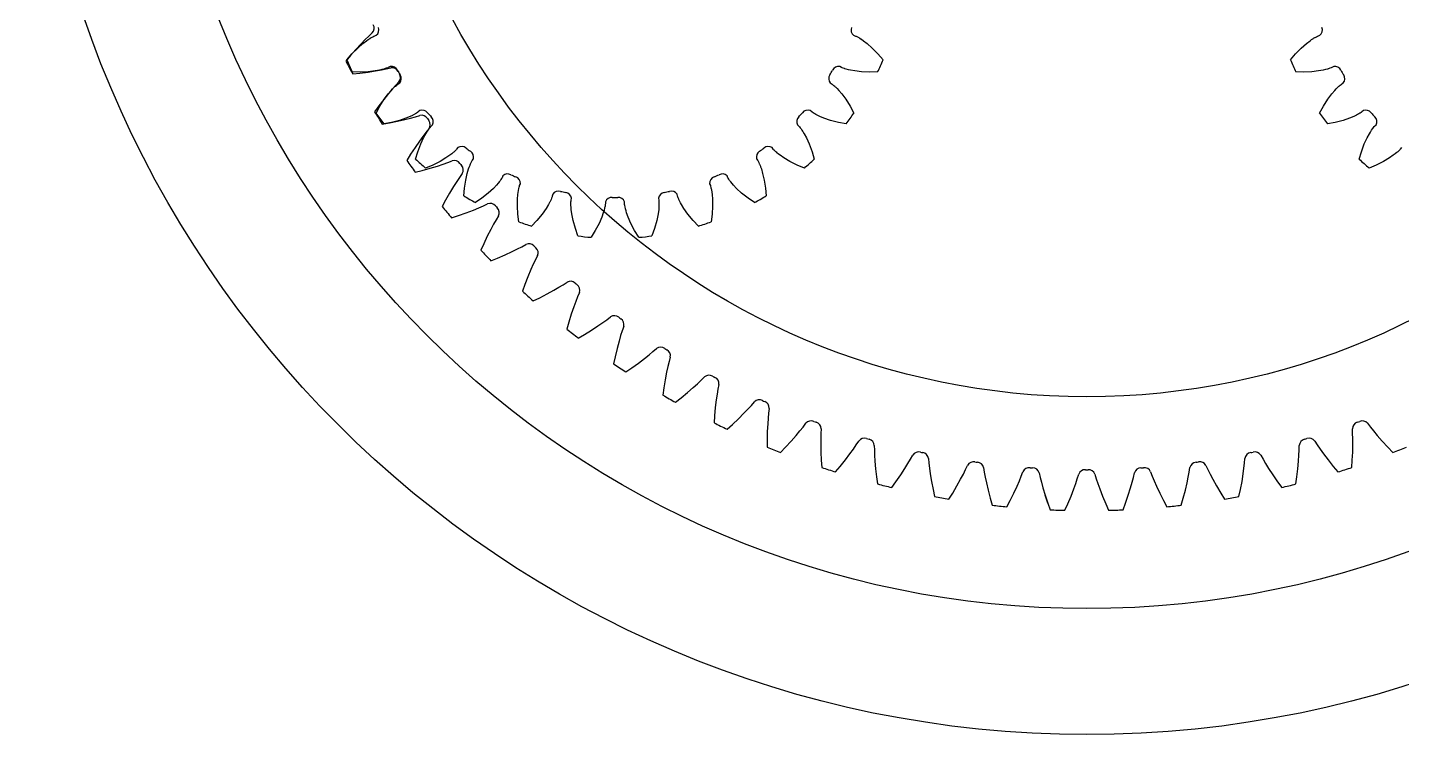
# Model space of a CAD drawing. Extents: x -49 to 4846, y -968 to 1090.
# Drawn here: x 2398.2 to 2625.2, y 314.2 to 431 of the extents above; entities that cross this region are included whole.
import ezdxf

# ---------------------------------------------------------------- set-up
doc = ezdxf.new("R2010")
doc.units = 0
doc.layers.get('0').update_dxf_attribs({"linetype": 'CONTINUOUS'})
doc.layers.add('OUTLINE', color=7, linetype='CONTINUOUS')

msp = doc.modelspace()

# ---------------------------------------------------------------- linework, layer by layer
at = {"color": 1}
for p, q in [((2454.609102, 429.597305), (2454.01981, 429.020531)), ((2454.491989, 429.008305), (2454.810559, 429.214846)), ((2455.171481, 430.12569), (2454.609102, 429.597305)), ((2454.810559, 429.214846), (2454.818466, 429.219741)), ((2454.818466, 429.219741), (2455.012976, 429.336319)), ((2455.012976, 429.336319), (2455.077178, 429.373098)), ((2455.077178, 429.373098), (2455.289633, 429.488031)), ((2455.289633, 429.488031), (2455.445641, 429.564576)), ((2455.445641, 429.564576), (2455.522381, 429.598964)), ((2455.522375, 429.598961), (2455.848885, 429.721185)), ((2534.709579, 429.721185), (2535.03609, 429.598961)), ((2535.03609, 429.598961), (2535.139407, 429.552098)), ((2535.139407, 429.552098), (2535.347222, 429.446911)), ((2535.347222, 429.446911), (2535.356306, 429.442044)), ((2535.356306, 429.442044), (2535.545493, 429.336316)), ((2535.545493, 429.336316), (2535.634986, 429.283611)), ((2535.634986, 429.283611), (2535.739997, 429.219742)), ((2535.739997, 429.219742), (2535.936416, 429.094774)), ((2535.936416, 429.094774), (2535.998706, 429.053719)), ((2535.998706, 429.053719), (2536.329368, 428.825029)), ((2610.376562, 429.008305), (2610.695131, 429.214846)), ((2610.695131, 429.214846), (2610.703038, 429.219741)), ((2610.703038, 429.219741), (2610.897548, 429.336319)), ((2610.897548, 429.336319), (2610.961751, 429.373098)), ((2610.961751, 429.373098), (2611.174206, 429.488031)), ((2611.174206, 429.488031), (2611.330214, 429.564576)), ((2611.330214, 429.564576), (2611.406954, 429.598964)), ((2611.406947, 429.598961), (2611.733458, 429.721185)), ((2452.478451, 427.400448), (2451.576336, 426.376576)), ((2451.826549, 426.648162), (2452.777238, 427.614991)), ((2453.343129, 428.32918), (2452.478451, 427.400448)), ((2452.777238, 427.614991), (2453.626051, 428.361523)), ((2454.019812, 429.020533), (2453.343129, 428.32918)), ((2453.626051, 428.361523), (2454.229097, 428.82503)), ((2454.229098, 428.82503), (2454.491989, 429.008305)), ((2536.329365, 428.825032), (2536.932414, 428.361523)), ((2536.932414, 428.361523), (2537.781226, 427.614991)), ((2537.781226, 427.614991), (2538.731915, 426.648162)), ((2607.711122, 426.648162), (2608.661811, 427.614991)), ((2608.661811, 427.614991), (2609.510623, 428.361523)), ((2609.510623, 428.361523), (2610.11367, 428.82503)), ((2610.11367, 428.82503), (2610.376562, 429.008305)), ((2451.576336, 426.376576), (2450.813451, 425.465984)), ((2450.988476, 425.676586), (2451.826549, 426.648162)), ((2458.145295, 424.563364), (2457.835986, 424.402504)), ((2532.722478, 424.402504), (2532.41317, 424.563364)), ((2538.731915, 426.648162), (2539.56999, 425.676585)), ((2606.873048, 425.676586), (2607.711122, 426.648162)), ((2614.029868, 424.563364), (2613.720559, 424.402504)), ((2453.170125, 423.630441), (2451.887322, 423.657742)), ((2451.945025, 423.337802), (2453.126541, 423.461066)), ((2453.126541, 423.461066), (2454.479794, 423.636407)), ((2454.524755, 423.690005), (2453.170125, 423.630441)), ((2454.479794, 423.636407), (2455.733304, 423.833921)), ((2455.647503, 423.821268), (2454.524755, 423.690005)), ((2456.395475, 423.959273), (2455.647503, 423.821268)), ((2455.733304, 423.833921), (2456.684854, 424.008317)), ((2456.786677, 424.051978), (2456.395471, 423.959272)), ((2456.684852, 424.008317), (2457.492546, 424.174334)), ((2456.858867, 424.070798), (2456.786677, 424.051978)), ((2457.083166, 424.133146), (2456.858867, 424.070798)), ((2457.200896, 424.168447), (2457.083166, 424.133146)), ((2457.299946, 424.199687), (2457.200896, 424.168447)), ((2457.505108, 424.269534), (2457.299946, 424.199687)), ((2457.492546, 424.174334), (2458.245071, 424.345097)), ((2457.514804, 424.273029), (2457.505108, 424.269534)), ((2457.732027, 424.357081), (2457.514804, 424.273029)), ((2457.835986, 424.402504), (2457.732027, 424.357081)), ((2532.799376, 424.368488), (2532.722471, 424.402507)), ((2532.960649, 424.30377), (2532.799376, 424.368488)), ((2533.188222, 424.222791), (2532.960649, 424.30377)), ((2533.258514, 424.199689), (2533.188222, 424.222791)), ((2533.4753, 424.133145), (2533.258514, 424.199689)), ((2533.484229, 424.130544), (2533.4753, 424.133145)), ((2533.850883, 424.032004), (2533.484229, 424.130544)), ((2534.162992, 423.959272), (2533.850883, 424.032004)), ((2534.910962, 423.821268), (2534.162992, 423.959272)), ((2536.03371, 423.690005), (2534.910962, 423.821268)), ((2537.388339, 423.630441), (2536.03371, 423.690005)), ((2538.671141, 423.657742), (2537.388339, 423.630441)), ((2609.054698, 423.630441), (2607.771895, 423.657742)), ((2610.409327, 423.690005), (2609.054698, 423.630441)), ((2611.532075, 423.821268), (2610.409327, 423.690005)), ((2612.280048, 423.959273), (2611.532075, 423.821268)), ((2612.671249, 424.051978), (2612.280044, 423.959272)), ((2612.74344, 424.070798), (2612.671249, 424.051978)), ((2612.967739, 424.133146), (2612.74344, 424.070798)), ((2613.085469, 424.168447), (2612.967739, 424.133146)), ((2613.184519, 424.199687), (2613.085469, 424.168447)), ((2613.389681, 424.269534), (2613.184519, 424.199687)), ((2613.399376, 424.273029), (2613.389681, 424.269534)), ((2613.6166, 424.357081), (2613.399376, 424.273029)), ((2613.720559, 424.402504), (2613.6166, 424.357081)), ((2457.880344, 420.115132), (2457.082558, 419.128345)), ((2457.151437, 419.140459), (2457.826487, 420.047155)), ((2457.826487, 420.047155), (2458.319988, 420.625914)), ((2458.507152, 420.852004), (2457.880344, 420.115132)), ((2458.319988, 420.625914), (2458.53903, 420.859842)), ((2459.054773, 421.468477), (2458.507151, 420.852002)), ((2458.53903, 420.859842), (2458.807695, 421.128104)), ((2458.807695, 421.128104), (2458.814412, 421.134536)), ((2458.814412, 421.134536), (2458.980433, 421.289007)), ((2458.980433, 421.289007), (2459.035586, 421.338331)), ((2459.035586, 421.338331), (2459.219503, 421.494925)), ((2459.578925, 422.034805), (2459.054773, 421.468477)), ((2459.219503, 421.494925), (2459.356187, 421.602233)), ((2459.356187, 421.602233), (2459.424101, 421.651824)), ((2459.424095, 421.65182), (2459.718058, 421.839259)), ((2530.840407, 421.839259), (2531.13437, 421.65182)), ((2531.13437, 421.65182), (2531.225686, 421.5845)), ((2531.225686, 421.5845), (2531.40709, 421.438405)), ((2531.40709, 421.438405), (2531.414964, 421.431756)), ((2531.414964, 421.431756), (2531.578034, 421.289004)), ((2531.578034, 421.289004), (2531.654614, 421.218844)), ((2531.654614, 421.218844), (2531.744051, 421.134537)), ((2531.744051, 421.134537), (2531.910195, 420.971463)), ((2531.910195, 420.971463), (2531.962589, 420.918354)), ((2531.962589, 420.918354), (2532.238478, 420.625913)), ((2532.238475, 420.625916), (2532.731977, 420.047155)), ((2532.731977, 420.047155), (2533.407028, 419.140459)), ((2613.036009, 419.140459), (2613.71106, 420.047155)), ((2613.71106, 420.047155), (2614.20456, 420.625914)), ((2614.204561, 420.625914), (2614.423602, 420.859842)), ((2614.423602, 420.859842), (2614.692268, 421.128104)), ((2614.692268, 421.128104), (2614.698985, 421.134536)), ((2614.698985, 421.134536), (2614.865006, 421.289007)), ((2614.865006, 421.289007), (2614.920159, 421.338331)), ((2614.920159, 421.338331), (2615.104075, 421.494925)), ((2615.104075, 421.494925), (2615.24076, 421.602233)), ((2615.24076, 421.602233), (2615.308673, 421.651824)), ((2615.308667, 421.65182), (2615.602631, 421.839259)), ((2456.254062, 418.044039), (2455.556555, 417.082449)), ((2455.80478, 416.872508), (2456.422538, 417.997097)), ((2457.082558, 419.128345), (2456.254062, 418.044039)), ((2456.422538, 417.997097), (2457.151437, 419.140459)), ((2533.407028, 419.140459), (2534.135927, 417.997097)), ((2534.135927, 417.997097), (2534.753685, 416.872507)), ((2611.689352, 416.872508), (2612.30711, 417.997097)), ((2612.30711, 417.997097), (2613.036009, 419.140459)), ((2458.003866, 415.243768), (2459.341592, 415.51308)), ((2459.676816, 415.664572), (2458.364173, 415.324666)), ((2459.341592, 415.51308), (2460.57827, 415.797554)), ((2460.747738, 416.026399), (2459.676816, 415.664572)), ((2460.57827, 415.797554), (2461.515338, 416.037901)), ((2461.450673, 416.3169), (2460.747738, 416.026399)), ((2461.814051, 416.488915), (2461.450669, 416.316899)), ((2461.515335, 416.037901), (2462.309481, 416.259855)), ((2461.880751, 416.522333), (2461.814051, 416.488915)), ((2462.087186, 416.629953), (2461.880751, 416.522333)), ((2462.195004, 416.68896), (2462.087186, 416.629953)), ((2462.285394, 416.740111), (2462.195004, 416.68896)), ((2462.47155, 416.851087), (2462.285394, 416.740111)), ((2462.309481, 416.259855), (2463.048261, 416.482697)), ((2462.480308, 416.856521), (2462.47155, 416.851087)), ((2462.675309, 416.983901), (2462.480308, 416.856521)), ((2462.767552, 417.049945), (2462.675309, 416.983901)), ((2463.036657, 417.271599), (2462.767552, 417.049945)), ((2527.790912, 417.049945), (2527.521807, 417.271599)), ((2527.859057, 417.000684), (2527.790906, 417.049949)), ((2528.003351, 416.90385), (2527.859057, 417.000684)), ((2528.209114, 416.777325), (2528.003351, 416.90385)), ((2528.273067, 416.740114), (2528.209114, 416.777325)), ((2528.471281, 416.629952), (2528.273067, 416.740114)), ((2528.479473, 416.625551), (2528.471281, 416.629952)), ((2528.817628, 416.452933), (2528.479473, 416.625551)), ((2529.107794, 416.316899), (2528.817628, 416.452933)), ((2529.810726, 416.026399), (2529.107794, 416.316899)), ((2530.881649, 415.664572), (2529.810726, 416.026399)), ((2532.194292, 415.324666), (2530.881649, 415.664572)), ((2615.561389, 415.664572), (2614.248745, 415.324666)), ((2616.632311, 416.026399), (2615.561389, 415.664572)), ((2617.335245, 416.3169), (2616.632311, 416.026399)), ((2617.698624, 416.488915), (2617.335241, 416.316899)), ((2617.765324, 416.522333), (2617.698624, 416.488915)), ((2617.971758, 416.629953), (2617.765324, 416.522333)), ((2618.079576, 416.68896), (2617.971758, 416.629953)), ((2618.169967, 416.740111), (2618.079576, 416.68896)), ((2618.356123, 416.851087), (2618.169967, 416.740111)), ((2618.36488, 416.856521), (2618.356123, 416.851087)), ((2618.559882, 416.983901), (2618.36488, 416.856521)), ((2618.652125, 417.049945), (2618.559882, 416.983901)), ((2618.92123, 417.271599), (2618.652125, 417.049945)), ((2456.833827, 415.038386), (2458.003866, 415.243768)), ((2458.364173, 415.324666), (2457.103725, 415.084661)), ((2464.056654, 413.669566), (2463.553369, 413.016392)), ((2463.663789, 412.787796), (2464.026174, 413.456512)), ((2464.026174, 413.456513), (2464.191793, 413.73087)), ((2464.540024, 414.271077), (2464.056654, 413.669566)), ((2464.191793, 413.73087), (2464.398813, 414.049129)), ((2464.398813, 414.049129), (2464.404046, 414.056816)), ((2464.404046, 414.056816), (2464.534323, 414.242429)), ((2464.534323, 414.242429), (2464.578016, 414.302142)), ((2464.578016, 414.302142), (2464.725355, 414.493553)), ((2464.725355, 414.493553), (2464.836742, 414.626934)), ((2464.836742, 414.626934), (2464.892861, 414.689562)), ((2464.892856, 414.689556), (2465.141425, 414.934018)), ((2525.41704, 414.934018), (2525.665609, 414.689556)), ((2525.665609, 414.689556), (2525.740933, 414.604722)), ((2525.740933, 414.604722), (2525.887998, 414.424103)), ((2525.887998, 414.424103), (2525.894317, 414.415962)), ((2525.894317, 414.415962), (2526.024144, 414.242426)), ((2526.024144, 414.242426), (2526.084463, 414.157877)), ((2526.084463, 414.157877), (2526.154418, 414.056818)), ((2526.154418, 414.056818), (2526.283026, 413.862763)), ((2526.283026, 413.862763), (2526.323233, 413.799922)), ((2526.323233, 413.799922), (2526.532291, 413.456511)), ((2526.532289, 413.456515), (2526.894676, 412.787796)), ((2533.454738, 415.084661), (2532.194292, 415.324666)), ((2614.248745, 415.324666), (2612.988298, 415.084661)), ((2619.548362, 412.787796), (2619.910747, 413.456512)), ((2619.910747, 413.456513), (2620.076366, 413.73087)), ((2620.076366, 413.73087), (2620.283386, 414.049129)), ((2620.283386, 414.049129), (2620.288618, 414.056816)), ((2620.288618, 414.056816), (2620.418896, 414.242429)), ((2620.418896, 414.242429), (2620.462588, 414.302142)), ((2620.462588, 414.302142), (2620.609928, 414.493553)), ((2620.609928, 414.493553), (2620.721315, 414.626934)), ((2620.721315, 414.626934), (2620.777434, 414.689562)), ((2620.777429, 414.689556), (2621.025997, 414.934018)), ((2462.252482, 411.197559), (2461.501642, 410.058102)), ((2462.97949, 412.237593), (2462.252482, 411.197559)), ((2462.71675, 410.490639), (2463.192002, 411.760562)), ((2463.55337, 413.016394), (2462.97949, 412.237593)), ((2463.192002, 411.760562), (2463.663789, 412.787796)), ((2469.120035, 410.883387), (2469.043539, 410.799608)), ((2469.337175, 411.156148), (2469.120035, 410.883387)), ((2521.43843, 410.883387), (2521.22129, 411.156148)), ((2521.494843, 410.821035), (2521.438425, 410.883393)), ((2526.894676, 412.787796), (2527.366462, 411.760562)), ((2527.366462, 411.760562), (2527.841715, 410.490639)), ((2618.601322, 410.490639), (2619.076575, 411.760562)), ((2619.076575, 411.760562), (2619.548362, 412.787796)), ((2625.004608, 410.883387), (2624.928111, 410.799608)), ((2625.221747, 411.156148), (2625.004608, 410.883387)), ((2461.501642, 410.058102), (2460.872911, 409.050198)), ((2462.346307, 409.262186), (2462.71675, 410.490639)), ((2466.384874, 408.885688), (2465.171585, 408.280296)), ((2467.357165, 409.462265), (2466.384874, 408.885688)), ((2466.89004, 408.423858), (2467.666768, 408.700668)), ((2467.984341, 409.892567), (2467.357165, 409.462265)), ((2467.666768, 408.700668), (2468.388205, 408.974502)), ((2468.304014, 410.136373), (2467.984337, 409.892564)), ((2468.362309, 410.182929), (2468.304014, 410.136373)), ((2468.541857, 410.331117), (2468.362309, 410.182929)), ((2468.63505, 410.411251), (2468.541857, 410.331117)), ((2468.712831, 410.480078), (2468.63505, 410.411251)), ((2468.871846, 410.627333), (2468.712831, 410.480078)), ((2468.879282, 410.634469), (2468.871846, 410.627333)), ((2469.043539, 410.799608), (2468.879282, 410.634469)), ((2471.462235, 408.572047), (2471.566559, 408.789908)), ((2471.566559, 408.789908), (2471.64778, 408.943534)), ((2471.64778, 408.943534), (2471.689652, 409.016461)), ((2471.689648, 409.016454), (2471.881958, 409.307254)), ((2518.676506, 409.307254), (2518.868817, 409.016454)), ((2518.868817, 409.016454), (2518.924857, 408.917813)), ((2518.924857, 408.917813), (2519.031155, 408.710565)), ((2519.031155, 408.710565), (2519.035644, 408.701287)), ((2519.035644, 408.701287), (2519.126554, 408.504551)), ((2521.615851, 410.696316), (2521.494843, 410.821035)), ((2521.790812, 410.529776), (2521.615851, 410.696316)), ((2521.84563, 410.480081), (2521.790812, 410.529776)), ((2522.016609, 410.331116), (2521.84563, 410.480081)), ((2522.023708, 410.325108), (2522.016609, 410.331116)), ((2522.318583, 410.085955), (2522.023708, 410.325108)), ((2522.574126, 409.892565), (2522.318583, 410.085955)), ((2523.201299, 409.462265), (2522.574126, 409.892565)), ((2524.173591, 408.885688), (2523.201299, 409.462265)), ((2525.386879, 408.280296), (2524.173591, 408.885688)), ((2527.841715, 410.490639), (2528.212158, 409.262184)), ((2618.230879, 409.262186), (2618.601322, 410.490639)), ((2622.269446, 408.885688), (2621.056158, 408.280296)), ((2623.241738, 409.462265), (2622.269446, 408.885688)), ((2623.868913, 409.892567), (2623.241738, 409.462265)), ((2624.188587, 410.136373), (2623.86891, 409.892564)), ((2624.246881, 410.182929), (2624.188587, 410.136373)), ((2624.42643, 410.331117), (2624.246881, 410.182929)), ((2624.519623, 410.411251), (2624.42643, 410.331117)), ((2624.597403, 410.480078), (2624.519623, 410.411251)), ((2624.756419, 410.627333), (2624.597403, 410.480078)), ((2624.763855, 410.634469), (2624.756419, 410.627333)), ((2624.928111, 410.799608), (2624.763855, 410.634469)), ((2462.289659, 407.100212), (2463.442521, 407.386711)), ((2463.442521, 407.386711), (2464.758202, 407.748683)), ((2465.171585, 408.280296), (2463.988582, 407.783473)), ((2464.758202, 407.748683), (2465.972023, 408.11873)), ((2465.972023, 408.11873), (2466.890042, 408.423858)), ((2470.030608, 406.87233), (2469.590375, 406.238565)), ((2470.634934, 405.797838), (2470.882837, 406.900715)), ((2470.882837, 406.900715), (2471.09827, 407.630162)), ((2471.09827, 407.630162), (2471.203227, 407.932958)), ((2471.203227, 407.932958), (2471.339553, 408.287304)), ((2471.339553, 408.287304), (2471.343073, 408.295912)), ((2471.343073, 408.295912), (2471.431913, 408.504555)), ((2471.431913, 408.504555), (2471.462235, 408.572047)), ((2476.771484, 406.484285), (2476.6158, 406.172339)), ((2513.942665, 406.172339), (2513.78698, 406.484285)), ((2519.126554, 408.504551), (2519.167976, 408.409309)), ((2519.167976, 408.409309), (2519.21539, 408.295913)), ((2519.21539, 408.295913), (2519.300842, 408.07936)), ((2519.300842, 408.07936), (2519.327105, 408.009533)), ((2519.327105, 408.009533), (2519.460195, 407.63016)), ((2519.460194, 407.630164), (2519.675628, 406.900715)), ((2519.675628, 406.900715), (2519.92353, 405.797838)), ((2526.569882, 407.783474), (2525.386879, 408.280296)), ((2621.056158, 408.280296), (2619.873154, 407.783473)), ((2468.615724, 404.734942), (2467.963036, 403.646728)), ((2469.13388, 405.551877), (2468.615724, 404.734942)), ((2469.590375, 406.238565), (2469.133879, 405.551875)), ((2470.327161, 403.178227), (2470.434099, 404.456856)), ((2470.434099, 404.456856), (2470.634934, 405.797838)), ((2475.186921, 404.415751), (2474.355753, 403.649622)), ((2475.710926, 404.967046), (2475.186921, 404.415751)), ((2475.972924, 405.271989), (2475.710923, 404.967043)), ((2476.020265, 405.329647), (2475.972924, 405.271989)), ((2476.16508, 405.511927), (2476.020265, 405.329647)), ((2476.239576, 405.609687), (2476.16508, 405.511927)), ((2476.301347, 405.69318), (2476.239576, 405.609687)), ((2476.426271, 405.870279), (2476.301347, 405.69318)), ((2476.432061, 405.878805), (2476.426271, 405.870279)), ((2476.558394, 406.074486), (2476.432061, 405.878805)), ((2476.6158, 406.172339), (2476.558394, 406.074486)), ((2479.266898, 403.719504), (2479.326572, 404.09445)), ((2479.326572, 404.09445), (2479.328226, 404.103602)), ((2479.328226, 404.103602), (2479.371744, 404.326156)), ((2479.371744, 404.326156), (2479.387372, 404.398478)), ((2479.387372, 404.398478), (2479.44412, 404.633269)), ((2479.44412, 404.633269), (2479.491626, 404.800424)), ((2479.491626, 404.800424), (2479.51742, 404.880462)), ((2479.517418, 404.880456), (2479.645065, 405.204884)), ((2510.913399, 405.204884), (2511.041047, 404.880456)), ((2511.041047, 404.880456), (2511.075354, 404.772318)), ((2511.075354, 404.772318), (2511.13624, 404.547498)), ((2511.13624, 404.547498), (2511.138702, 404.537491)), ((2511.138702, 404.537491), (2511.186721, 404.326152)), ((2511.186721, 404.326152), (2511.207436, 404.224379)), ((2511.207436, 404.224379), (2511.230238, 404.103603)), ((2511.230238, 404.103603), (2511.268799, 403.874016)), ((2513.984882, 406.09962), (2513.942661, 406.172345)), ((2514.077315, 405.952468), (2513.984882, 406.09962)), ((2514.213826, 405.753191), (2514.077315, 405.952468)), ((2514.257115, 405.693184), (2514.213826, 405.753191)), ((2514.393386, 405.511925), (2514.257115, 405.693184)), ((2514.39908, 405.504573), (2514.393386, 405.511925)), ((2514.63779, 405.209338), (2514.39908, 405.504573)), ((2514.84754, 404.967045), (2514.63779, 405.209338)), ((2515.371543, 404.415751), (2514.84754, 404.967044)), ((2516.202711, 403.649622), (2515.371543, 404.415751)), ((2519.92353, 405.797838), (2520.124366, 404.456856)), ((2520.124366, 404.456856), (2520.231304, 403.178226)), ((2467.29351, 402.45767), (2466.736618, 401.408364)), ((2467.963036, 403.646728), (2467.29351, 402.45767)), ((2473.294846, 402.805202), (2472.240989, 402.073276)), ((2474.355753, 403.649622), (2473.294846, 402.805202)), ((2473.538308, 401.533601), (2474.238885, 401.857092)), ((2479.15494, 401.512887), (2479.168124, 402.643205)), ((2479.168124, 402.643205), (2479.227189, 403.401503)), ((2479.227189, 403.401503), (2479.266898, 403.719504)), ((2484.485612, 402.108359), (2484.292739, 401.755604)), ((2484.519931, 402.1746), (2484.485612, 402.108359)), ((2484.623683, 402.383005), (2484.519931, 402.1746)), ((2484.676226, 402.494117), (2484.623683, 402.383005)), ((2484.719287, 402.588629), (2484.676226, 402.494117)), ((2484.804661, 402.787831), (2484.719287, 402.588629)), ((2484.808552, 402.797374), (2484.804661, 402.787831)), ((2484.89144, 403.015046), (2484.808552, 402.797374)), ((2484.927246, 403.122696), (2484.89144, 403.015046)), ((2485.014672, 403.460193), (2484.927246, 403.122696)), ((2488.00681, 401.889849), (2488.00706, 401.96384)), ((2488.010514, 401.66311), (2488.00681, 401.889849)), ((2488.00706, 401.96384), (2488.013752, 402.205298)), ((2488.013752, 402.205298), (2488.025466, 402.378678)), ((2488.025466, 402.378678), (2488.034055, 402.46233)), ((2488.034055, 402.462323), (2488.09146, 402.806202)), ((2493.691124, 401.867741), (2493.678482, 401.754999)), ((2493.706469, 402.21604), (2493.691124, 401.867741)), ((2496.86734, 401.867741), (2496.851995, 402.21604)), ((2496.87633, 401.784138), (2496.86734, 401.867749)), ((2502.467004, 402.806202), (2502.52441, 402.462323)), ((2502.52441, 402.462323), (2502.535484, 402.349416)), ((2502.535484, 402.349416), (2502.548297, 402.11685)), ((2502.548297, 402.11685), (2502.548625, 402.106549)), ((2502.548625, 402.106549), (2502.551655, 401.889845)), ((2502.551655, 401.889845), (2502.550757, 401.785989)), ((2505.631218, 403.122696), (2505.543793, 403.460193)), ((2505.657394, 403.042788), (2505.631216, 403.122703)), ((2505.717212, 402.879634), (2505.657394, 403.042788)), ((2505.809309, 402.656329), (2505.717212, 402.879634)), ((2505.839175, 402.588633), (2505.809309, 402.656329)), ((2505.934782, 402.383004), (2505.839175, 402.588633)), ((2505.938824, 402.374628), (2505.934782, 402.383004)), ((2506.110934, 402.036214), (2505.938824, 402.374628)), ((2506.265725, 401.755606), (2506.110934, 402.036214)), ((2511.268799, 403.874016), (2511.279969, 403.800254)), ((2511.279969, 403.800254), (2511.331276, 403.401501)), ((2511.331275, 403.401505), (2511.39034, 402.643205)), ((2511.39034, 402.643205), (2511.403525, 401.512887)), ((2517.263618, 402.805202), (2516.202711, 403.649622)), ((2518.317474, 402.073277), (2517.263618, 402.805202)), ((2468.285939, 399.561955), (2469.416007, 399.928176)), ((2469.416007, 399.928176), (2470.703234, 400.381043)), ((2470.703234, 400.381043), (2471.888285, 400.83486)), ((2471.888285, 400.83486), (2472.782783, 401.203284)), ((2472.782781, 401.203283), (2473.538308, 401.533601)), ((2476.023928, 399.874609), (2475.628977, 399.211679)), ((2479.237299, 400.159452), (2479.15494, 401.512887)), ((2479.39854, 398.886531), (2479.237299, 400.159452)), ((2483.24109, 400.185216), (2482.378931, 399.138674)), ((2483.894807, 401.107412), (2483.24109, 400.185216)), ((2484.292741, 401.755608), (2483.894807, 401.107412)), ((2488.010799, 401.653815), (2488.010514, 401.66311)), ((2488.030385, 401.274655), (2488.010799, 401.653815)), ((2488.057659, 400.955347), (2488.030385, 401.274655)), ((2488.157545, 400.20134), (2488.057659, 400.955347)), ((2488.379655, 399.09298), (2488.157545, 400.20134)), ((2493.100247, 399.681841), (2492.65255, 398.643881)), ((2493.354718, 400.398606), (2493.100247, 399.681841)), ((2493.470033, 400.78375), (2493.354717, 400.398602)), ((2493.48983, 400.855678), (2493.470033, 400.78375)), ((2493.547985, 401.0811), (2493.48983, 400.855678)), ((2493.576278, 401.200709), (2493.547985, 401.0811)), ((2493.598748, 401.302108), (2493.576278, 401.200709)), ((2493.64084, 401.514707), (2493.598748, 401.302108)), ((2493.642662, 401.524851), (2493.64084, 401.514707)), ((2493.678482, 401.754999), (2493.642662, 401.524851)), ((2496.90092, 401.612112), (2496.87633, 401.784138)), ((2496.944576, 401.374539), (2496.90092, 401.612112)), ((2496.959715, 401.302113), (2496.944576, 401.374539)), ((2497.01048, 401.081099), (2496.959715, 401.302113)), ((2497.012692, 401.072066), (2497.01048, 401.081099)), ((2497.110681, 400.705264), (2497.012692, 401.072066)), ((2497.203747, 400.398604), (2497.110681, 400.705264)), ((2497.458217, 399.681841), (2497.203747, 400.398604)), ((2497.905914, 398.643881), (2497.458217, 399.681841)), ((2502.40092, 400.20134), (2502.17881, 399.09298)), ((2502.500805, 400.95535), (2502.40092, 400.20134)), ((2502.533525, 401.356052), (2502.500805, 400.955345)), ((2502.537934, 401.430525), (2502.533525, 401.356052)), ((2502.54795, 401.663112), (2502.537934, 401.430525)), ((2502.550757, 401.785989), (2502.54795, 401.663112)), ((2506.663657, 401.107412), (2506.265725, 401.755605)), ((2507.317375, 400.185216), (2506.663657, 401.107412)), ((2508.179534, 399.138674), (2507.317375, 400.185216)), ((2511.321165, 400.159452), (2511.159925, 398.88653)), ((2511.403525, 401.512887), (2511.321165, 400.159452)), ((2474.761588, 397.64373), (2474.186399, 396.512638)), ((2475.221494, 398.49482), (2474.761588, 397.64373)), ((2475.628977, 399.211679), (2475.221493, 398.494818)), ((2482.378931, 399.138674), (2481.500279, 398.203633)), ((2488.741609, 397.786245), (2488.379655, 399.09298)), ((2489.163981, 396.574664), (2488.741609, 397.786245)), ((2492.02682, 397.440955), (2491.361775, 396.343666)), ((2492.65255, 398.643881), (2492.02682, 397.440955)), ((2498.531645, 397.440955), (2497.905914, 398.643881)), ((2499.196689, 396.343667), (2498.531645, 397.440955)), ((2501.816855, 397.786245), (2501.394483, 396.574663)), ((2502.17881, 399.09298), (2501.816855, 397.786245)), ((2509.058184, 398.203634), (2508.179534, 399.138674)), ((2473.601448, 395.279773), (2473.119109, 394.194176)), ((2474.186399, 396.512638), (2473.601448, 395.279773)), ((2479.895494, 394.79357), (2480.571799, 395.165143)), ((2474.793455, 392.46034), (2475.895224, 392.904499)), ((2475.895224, 392.904499), (2477.147724, 393.446054)), ((2477.147724, 393.446054), (2478.298233, 393.981432)), ((2478.298233, 393.981432), (2479.164852, 394.411354)), ((2479.16485, 394.411353), (2479.895494, 394.79357)), ((2482.490785, 393.312007), (2482.143039, 392.623142)), ((2481.387138, 390.998506), (2480.892252, 389.830046)), ((2481.786555, 391.879605), (2481.387138, 390.998506)), ((2482.143039, 392.623142), (2481.786554, 391.879603)), ((2480.394726, 388.559381), (2479.989289, 387.442782)), ((2480.892252, 389.830046), (2480.394726, 388.559381)), ((2486.005153, 388.081159), (2486.707356, 388.513412)), ((2486.707356, 388.513412), (2487.356093, 388.931256)), ((2481.780502, 385.829965), (2482.848605, 386.349898)), ((2482.848605, 386.349898), (2484.060277, 386.977504)), ((2484.060277, 386.977504), (2485.170637, 387.591833)), ((2485.170637, 387.591833), (2486.005155, 388.081161)), ((2489.100827, 386.505052), (2488.797077, 385.738457)), ((2489.399672, 387.216497), (2489.100827, 386.505052)), ((2488.047923, 383.63151), (2487.640246, 382.329234)), ((2488.460096, 384.831645), (2488.047923, 383.63151)), ((2488.797078, 385.738459), (2488.460096, 384.831645)), ((2487.640246, 382.329234), (2487.313687, 381.187073)), ((2491.407214, 381.006907), (2492.472016, 381.697194)), ((2492.472016, 381.697194), (2493.270367, 382.243542)), ((2493.270365, 382.243541), (2493.940705, 382.723724)), ((2493.940705, 382.723724), (2494.558715, 383.185804)), ((2496.716932, 381.617775), (2496.468442, 380.887217)), ((2489.213041, 379.703134), (2490.242273, 380.296307)), ((2490.242273, 380.296307), (2491.407214, 381.006907)), ((2495.946003, 379.173191), (2495.618551, 377.947227)), ((2496.218908, 380.101302), (2495.946003, 379.173191)), ((2496.468442, 380.887217), (2496.218907, 380.1013)), ((2495.618551, 377.947227), (2495.302709, 376.619685)), ((2500.166798, 376.326232), (2500.925094, 376.92694)), ((2500.925092, 376.926938), (2501.560303, 377.452712)), ((2501.560303, 377.452712), (2502.144575, 377.956777)), ((2495.302709, 376.619685), (2495.056619, 375.457527)), ((2497.054861, 374.109695), (2498.040208, 374.773219)), ((2498.040208, 374.773219), (2499.152742, 375.56335)), ((2499.152742, 375.56335), (2500.166798, 376.326232)), ((2504.015887, 374.995598), (2503.808388, 374.05071)), ((2504.209991, 375.797004), (2504.015886, 374.995596)), ((2504.406914, 376.543117), (2504.209991, 375.797004)), ((2503.567253, 372.804891), (2503.344786, 371.458551)), ((2503.808388, 374.05071), (2503.567253, 372.804891)), ((2508.932039, 372.157253), (2509.529027, 372.726057)), ((2509.529027, 372.726057), (2510.076713, 373.26965)), ((2503.344786, 371.458551), (2503.180362, 370.282057)), ((2506.204419, 369.807541), (2507.259126, 370.673354)), ((2507.259126, 370.673354), (2508.217496, 371.505114)), ((2508.217496, 371.505114), (2508.932041, 372.157255)), ((2512.150029, 370.44622), (2512.008947, 369.48916)), ((2512.287756, 371.259215), (2512.150028, 370.446218)), ((2512.432154, 372.017246), (2512.287756, 371.259215)), ((2505.267757, 369.076899), (2506.204419, 369.807541)), ((2511.855304, 368.229555), (2511.727294, 366.870976)), ((2512.008947, 369.48916), (2511.855304, 368.229555)), ((2516.584887, 367.257329), (2517.2522, 367.957725)), ((2517.252198, 367.957724), (2517.808054, 368.566785)), ((2517.808054, 368.566785), (2518.316487, 369.147259)), ((2520.753553, 368.062213), (2520.662385, 367.295956)), ((2511.727294, 366.870976), (2511.645339, 365.685879)), ((2514.69513, 365.423466), (2515.686872, 366.360742)), ((2515.686872, 366.360742), (2516.584887, 367.257329)), ((2520.507728, 365.510764), (2520.442324, 364.24351)), ((2520.581705, 366.475334), (2520.507728, 365.510764)), ((2520.662385, 367.295956), (2520.581704, 366.475332)), ((2526.35705, 364.995161), (2526.823753, 365.609687)), ((2619.61928, 365.609692), (2620.085986, 364.995161)), ((2513.811717, 364.629266), (2514.69513, 365.423466)), ((2520.442324, 364.24351), (2520.409396, 362.87931)), ((2524.394921, 362.646525), (2525.228205, 363.603571)), ((2525.228205, 363.603571), (2525.845036, 364.34881)), ((2525.845034, 364.348809), (2526.35705, 364.995161)), ((2529.293077, 363.926535), (2529.269837, 363.102283)), ((2529.330572, 364.697286), (2529.293077, 363.926535)), ((2617.14996, 363.926535), (2617.112465, 364.69728)), ((2617.173201, 363.102283), (2617.14996, 363.926535)), ((2620.085986, 364.995161), (2620.598003, 364.348809)), ((2620.598001, 364.34881), (2621.214834, 363.603568)), ((2621.214834, 363.603568), (2622.048095, 362.646548)), ((2520.409396, 362.87931), (2520.41031, 361.691383)), ((2522.645115, 360.788463), (2523.470976, 361.642352)), ((2523.470976, 361.642352), (2524.394921, 362.646525)), ((2529.269837, 363.102285), (2529.263326, 362.134904)), ((2529.263326, 362.134904), (2529.28648, 360.866174)), ((2534.105343, 360.561641), (2534.668686, 361.348093)), ((2534.668684, 361.348091), (2535.134365, 362.028585)), ((2535.134365, 362.028585), (2535.557064, 362.67417)), ((2538.121422, 361.938858), (2538.137784, 361.167369)), ((2538.137784, 361.167369), (2538.172097, 360.343503)), ((2608.27094, 360.343503), (2608.305253, 361.167369)), ((2608.305253, 361.167369), (2608.321615, 361.938852)), ((2610.885969, 362.674174), (2611.308671, 362.028585)), ((2611.308671, 362.028585), (2611.774353, 361.348091)), ((2611.774352, 361.348093), (2612.337696, 360.561638)), ((2617.156556, 360.866143), (2617.179712, 362.134907)), ((2617.179712, 362.134907), (2617.173201, 363.102285)), ((2622.048095, 362.646548), (2622.972061, 361.642352)), ((2622.972061, 361.642352), (2623.797922, 360.788463)), ((2529.28648, 360.866174), (2529.348794, 359.503001)), ((2529.348794, 359.503001), (2529.432571, 358.318031)), ((2532.489202, 358.482621), (2533.340849, 359.548799)), ((2533.340849, 359.548799), (2534.105343, 360.561641)), ((2538.172097, 360.343506), (2538.233083, 359.378027)), ((2538.233083, 359.378027), (2538.344683, 358.114003)), ((2543.17305, 358.146358), (2543.680161, 358.970191)), ((2543.680159, 358.970189), (2544.097237, 359.68151)), ((2544.097237, 359.68151), (2544.473873, 360.355008)), ((2547.083277, 359.800368), (2547.153415, 359.0319)), ((2547.153415, 359.0319), (2547.245114, 358.212434)), ((2553.202, 357.965371), (2553.530737, 358.663501)), ((2592.912297, 358.663506), (2593.241037, 357.965371)), ((2599.197923, 358.212434), (2599.289622, 359.031899)), ((2599.289622, 359.031899), (2599.359759, 359.800362)), ((2601.969161, 360.355013), (2602.345799, 359.68151)), ((2602.345799, 359.68151), (2602.762878, 358.970189)), ((2602.762877, 358.970191), (2603.269989, 358.146355)), ((2608.098351, 358.113972), (2608.209955, 359.37803)), ((2608.209955, 359.37803), (2608.270941, 360.343506)), ((2612.337696, 360.561638), (2613.10217, 359.548824)), ((2613.10217, 359.548824), (2613.953835, 358.482621)), ((2617.010467, 358.318031), (2617.094243, 359.503001)), ((2617.094243, 359.503001), (2617.156556, 360.866143)), ((2531.724917, 357.573202), (2532.489202, 358.482621)), ((2538.344683, 358.114003), (2538.501935, 356.758497)), ((2538.501935, 356.758497), (2538.668167, 355.582258)), ((2541.705871, 355.959666), (2542.481071, 357.082656)), ((2542.481071, 357.082656), (2543.17305, 358.146358)), ((2547.245114, 358.212437), (2547.3733, 357.253564)), ((2547.3733, 357.253564), (2547.572802, 356.000404)), ((2552.387151, 356.36949), (2552.835558, 357.226691)), ((2552.835557, 357.226688), (2553.202, 357.965371)), ((2556.172474, 358.292234), (2556.296047, 357.530531)), ((2556.296047, 357.530531), (2556.444686, 356.719458)), ((2556.444686, 356.719461), (2556.639447, 355.771866)), ((2562.090273, 356.126083), (2562.404295, 356.888528)), ((2562.404295, 356.888528), (2562.683533, 357.607889)), ((2565.344733, 357.421805), (2565.521139, 356.670578)), ((2565.521139, 356.670578), (2565.725993, 355.871849)), ((2571.399219, 355.673736), (2571.659291, 356.456228)), ((2571.659291, 356.456228), (2571.887668, 357.193316)), ((2574.555367, 357.193321), (2574.783746, 356.456229)), ((2574.783746, 356.456229), (2575.043818, 355.673736)), ((2580.717044, 355.871849), (2580.921898, 356.670577)), ((2580.921898, 356.670577), (2581.098302, 357.4218)), ((2583.759502, 357.607894), (2584.038741, 356.888528)), ((2584.038741, 356.888528), (2584.352764, 356.126083)), ((2589.803591, 355.771869), (2589.998351, 356.719461)), ((2589.998351, 356.719458), (2590.14699, 357.530531)), ((2590.14699, 357.530531), (2590.270562, 358.292229)), ((2593.241037, 357.965371), (2593.60748, 357.226689)), ((2593.607479, 357.226691), (2594.055888, 356.369487)), ((2598.87023, 356.000374), (2599.069738, 357.253567)), ((2599.069738, 357.253567), (2599.197923, 358.212437)), ((2603.269989, 358.146355), (2603.961949, 357.082681)), ((2603.961949, 357.082681), (2604.737166, 355.959666)), ((2607.77487, 355.582258), (2607.941102, 356.758497)), ((2607.941102, 356.758497), (2608.098351, 358.113972)), ((2613.953835, 358.482621), (2614.71812, 357.573203)), ((2541.006886, 354.999149), (2541.705871, 355.959666)), ((2547.572802, 356.000404), (2547.824226, 354.65917)), ((2547.824226, 354.65917), (2548.072104, 353.497391)), ((2551.076081, 354.08578), (2551.771057, 355.260109)), ((2551.771057, 355.260109), (2552.387151, 356.36949)), ((2556.639447, 355.771866), (2556.925879, 354.535675)), ((2556.925879, 354.535675), (2557.270251, 353.215246)), ((2561.165548, 354.090039), (2561.702754, 355.239694)), ((2561.702754, 355.239694), (2562.090274, 356.126086)), ((2565.725993, 355.871851), (2565.98638, 354.94015)), ((2565.98638, 354.94015), (2566.358347, 353.726951)), ((2570.618774, 353.578145), (2571.074476, 354.762473)), ((2571.074476, 354.762473), (2571.39922, 355.673738)), ((2575.043817, 355.673738), (2575.368562, 354.76247)), ((2575.368562, 354.76247), (2575.824252, 353.578173)), ((2580.084681, 353.726922), (2580.456658, 354.940154)), ((2580.456658, 354.940154), (2580.717045, 355.871851)), ((2584.352763, 356.126086), (2584.740284, 355.239691)), ((2584.740284, 355.239691), (2585.277476, 354.090066)), ((2589.172786, 353.215246), (2589.517151, 354.535645)), ((2589.517151, 354.535645), (2589.803591, 355.771869)), ((2594.055888, 356.369487), (2594.671965, 355.260136)), ((2594.671965, 355.260136), (2595.366956, 354.08578)), ((2598.370933, 353.497391), (2598.618811, 354.65917)), ((2598.618811, 354.65917), (2598.87023, 356.000374)), ((2604.737166, 355.959666), (2605.436151, 354.99915)), ((2550.445801, 353.078844), (2551.076081, 354.08578)), ((2557.270251, 353.215246), (2557.598566, 352.073589)), ((2559.995678, 351.821642), (2560.554182, 352.870091)), ((2560.554182, 352.870091), (2561.165548, 354.090039)), ((2566.358347, 353.726951), (2566.793988, 352.433761)), ((2566.793988, 352.433761), (2566.358347, 353.726951)), ((2566.793988, 352.433761), (2567.201142, 351.317787)), ((2569.609989, 351.233668), (2570.093997, 352.318522)), ((2570.093997, 352.318522), (2570.618774, 353.578145)), ((2575.824252, 353.578173), (2576.34904, 352.318522)), ((2576.34904, 352.318522), (2576.833048, 351.233668)), ((2579.241895, 351.317787), (2579.649049, 352.433761)), ((2579.649049, 352.433761), (2580.084681, 353.726922)), ((2585.277476, 354.090066), (2585.888855, 352.870091)), ((2585.888855, 352.870091), (2586.447359, 351.821642)), ((2588.844471, 352.073589), (2589.172786, 353.215246)), ((2595.366956, 354.08578), (2595.997236, 353.078844))]:
    msp.add_line(p, q, dxfattribs=at)
for radius in [175, 154.196077]:
    msp.add_circle((2573.221519, 489.186583), radius, dxfattribs=at)
for centre, radius, start, end in [((2454.365945, 430.911016), 1.125, 315.727913, 29.2612), ((2455.143738, 430.597765), 1.125, 308.814253, 21.619877), ((2535.414727, 430.597765), 1.125, 158.380123, 231.185747), ((2611.02831, 430.597765), 1.125, 308.814253, 21.619877), ((2573.22136, 489.186498), 138, 207.499628, 208.500372), ((2495.276462, 444.185349), 48, 202.680946, 205.319054), ((2458.324885, 423.452791), 1.125, 26.380123, 99.185747), ((2532.233579, 423.452791), 1.125, 80.814253, 153.619877), ((2495.282003, 444.185349), 48, 334.680946, 337.319054), ((2651.161034, 444.185349), 48, 202.680946, 205.319054), ((2614.209458, 423.452791), 1.125, 26.380123, 99.185747), ((2458.445691, 423.23813), 1.125, 26.738787, 100.272366), ((2495.279232, 444.186583), 41.25, 209.374728, 210.625272), ((2573.221519, 489.186583), 131.25, 209.907943, 210.092057), ((2458.720569, 422.762027), 1.125, 319.727913, 33.2612), ((2458.846069, 422.550075), 1.125, 320.814253, 33.619877), ((2531.712396, 422.550075), 1.125, 146.380123, 219.185747), ((2495.279232, 444.186583), 41.25, 329.374728, 330.625272), ((2651.163805, 444.186583), 41.25, 209.374728, 210.625272), ((2614.730641, 422.550075), 1.125, 320.814253, 33.619877), ((2573.221366, 489.186487), 138, 211.499628, 212.500372), ((2495.276779, 444.1848), 48, 214.680946, 217.319054), ((2463.443224, 416.222634), 1.125, 38.380123, 111.185747), ((2463.325611, 415.39242), 1.125, 30.738787, 104.272366), ((2573.221519, 489.186583), 131.25, 213.907943, 214.092057), ((2495.279232, 444.186583), 41.25, 221.374728, 222.625272), ((2463.633031, 414.936651), 1.125, 323.727913, 37.2612), ((2464.140703, 415.448004), 1.125, 332.814253, 45.619877), ((2526.417761, 415.448004), 1.125, 134.380123, 207.185747), ((2495.279232, 444.186583), 41.25, 317.374728, 318.625272), ((2527.115241, 416.222634), 1.125, 68.814253, 141.619877), ((2495.281686, 444.1848), 48, 322.680946, 325.319054), ((2651.161351, 444.1848), 48, 214.680946, 217.319054), ((2619.327797, 416.222634), 1.125, 38.380123, 111.185747), ((2651.163805, 444.186583), 41.25, 221.374728, 222.625272), ((2620.025276, 415.448004), 1.125, 332.814253, 45.619877), ((2469.952949, 410.214635), 1.125, 50.380123, 123.185747), ((2495.279232, 444.186583), 41.25, 233.374728, 234.625272), ((2495.279232, 444.186583), 41.25, 305.374728, 306.625272), ((2520.605516, 410.214635), 1.125, 56.814253, 129.619877), ((2573.221373, 489.186477), 138, 215.499628, 216.500372), ((2495.277203, 444.184329), 48, 226.680946, 229.319054), ((2468.740932, 407.906228), 1.125, 34.738787, 108.272366), ((2470.796242, 409.601947), 1.125, 344.814253, 57.619877), ((2519.762223, 409.601947), 1.125, 122.380123, 195.185747), ((2495.281262, 444.184329), 48, 310.680946, 313.319054), ((2651.161776, 444.184329), 48, 226.680946, 229.319054), ((2573.221519, 489.186583), 131.25, 217.907943, 218.092057), ((2469.079396, 407.473014), 1.125, 327.727913, 41.2612), ((2477.569554, 405.691373), 1.125, 62.380123, 135.185747), ((2495.279232, 444.186583), 41.25, 245.374728, 246.625272), ((2495.279232, 444.186583), 41.25, 293.374728, 294.625272), ((2512.98891, 405.691373), 1.125, 44.814253, 117.619877), ((2478.521804, 405.267404), 1.125, 356.814253, 69.619877), ((2512.036661, 405.267404), 1.125, 110.380123, 183.185747), ((2495.277716, 444.183956), 48, 238.680946, 241.319054), ((2474.665272, 400.816026), 1.125, 38.738787, 112.272366), ((2485.960157, 402.850536), 1.125, 74.380123, 147.185747), ((2495.279232, 444.186583), 41.25, 257.374728, 258.625272), ((2486.979746, 402.633816), 1.125, 8.814253, 81.619877), ((2494.758049, 401.816284), 1.125, 86.380123, 159.185747), ((2495.279232, 444.186583), 41.25, 269.374728, 270.625272), ((2495.800416, 401.816284), 1.125, 20.814253, 93.619877), ((2503.578718, 402.633816), 1.125, 98.380123, 171.185747), ((2495.279232, 444.186583), 41.25, 281.374728, 282.625272), ((2504.598307, 402.850536), 1.125, 32.814253, 105.619877), ((2495.280749, 444.183956), 48, 298.680946, 301.319054), ((2573.221381, 489.186467), 138, 219.499628, 220.500372), ((2573.221519, 489.186583), 131.25, 221.907943, 222.092057), ((2475.033132, 400.407477), 1.125, 331.727913, 45.2612), ((2495.278295, 444.183698), 48, 250.680946, 253.319054), ((2495.280169, 444.183698), 48, 286.680946, 289.319054), ((2481.069769, 394.156356), 1.125, 42.738787, 116.272366), ((2495.278915, 444.183567), 48, 262.680946, 265.319054), ((2495.279549, 444.183567), 48, 274.680946, 277.319054), ((2573.221389, 489.186458), 138, 223.499628, 224.500372), ((2573.221519, 489.186583), 131.25, 225.907943, 226.092057), ((2481.465231, 393.774463), 1.125, 335.727913, 49.2612), ((2487.92322, 387.959664), 1.125, 46.738787, 120.272366), ((2573.221519, 489.186583), 131.25, 229.907943, 230.092057), ((2488.344358, 387.606287), 1.125, 339.727913, 53.2612), ((2573.221398, 489.186449), 138, 227.499628, 228.500372), ((2495.192235, 382.256139), 1.125, 50.738787, 124.272366), ((2573.221519, 489.186583), 131.25, 233.907943, 234.092057), ((2495.636997, 381.933), 1.125, 343.727913, 57.2612), ((2573.221408, 489.186441), 138, 231.499628, 232.500372), ((2502.841401, 377.073568), 1.125, 54.738787, 128.272366), ((2573.221519, 489.186583), 131.25, 237.907943, 238.092057), ((2503.307621, 376.782241), 1.125, 347.727913, 61.2612), ((2573.221418, 489.186434), 138, 235.499628, 236.500372), ((2510.833452, 372.437201), 1.125, 58.738787, 132.272366), ((2573.221519, 489.186583), 131.25, 241.907943, 242.092057), ((2511.318858, 372.179106), 1.125, 351.727913, 65.2612), ((2573.221429, 489.186427), 138, 239.499628, 240.500372), ((2519.129451, 368.369625), 1.125, 62.738787, 136.272366), ((2573.221519, 489.186583), 131.25, 245.907943, 246.092057), ((2519.631679, 368.146019), 1.125, 355.727913, 69.2612), ((2573.22144, 489.186421), 138, 243.499628, 244.500372), ((2527.688982, 364.890657), 1.125, 66.738787, 140.272366), ((2573.221519, 489.186583), 131.25, 249.907943, 250.092057), ((2528.205584, 364.702629), 1.125, 359.727913, 73.2612), ((2618.237453, 364.702629), 1.125, 106.738787, 180.272366), ((2573.221519, 489.186583), 131.25, 289.907943, 290.092057), ((2618.754055, 364.890657), 1.125, 39.727913, 113.2612), ((2573.221451, 489.186416), 138, 247.499628, 248.500372), ((2536.470342, 362.017247), 1.125, 70.738787, 144.272366), ((2573.221519, 489.186583), 131.25, 253.907943, 254.092057), ((2536.998802, 361.865713), 1.125, 3.727913, 77.2612), ((2609.444234, 361.865713), 1.125, 102.738787, 176.272366), ((2573.221519, 489.186583), 131.25, 285.907943, 286.092057), ((2609.972695, 362.017247), 1.125, 35.727913, 109.2612), ((2573.221586, 489.186416), 138, 291.499628, 292.500372), ((2545.430751, 359.763392), 1.125, 74.738787, 148.272366), ((2573.221519, 489.186583), 131.25, 257.907943, 258.092057), ((2545.968494, 359.649091), 1.125, 7.727913, 81.2612), ((2554.526553, 358.140075), 1.125, 78.738787, 152.272366), ((2573.221519, 489.186583), 131.25, 261.907943, 262.092057), ((2555.07096, 358.063563), 1.125, 11.727913, 85.2612), ((2591.372077, 358.063563), 1.125, 94.738787, 168.272366), ((2573.221519, 489.186583), 131.25, 277.907943, 278.092057), ((2591.916484, 358.140075), 1.125, 27.727913, 101.2612), ((2600.474543, 359.649091), 1.125, 98.738787, 172.272366), ((2573.221519, 489.186583), 131.25, 281.907943, 282.092057), ((2601.012286, 359.763392), 1.125, 31.727913, 105.2612), ((2573.221463, 489.186412), 138, 251.499628, 252.500372), ((2563.713435, 357.155203), 1.125, 82.738787, 156.272366), ((2573.221519, 489.186583), 131.25, 265.907943, 266.092057), ((2564.261853, 357.116853), 1.125, 15.727913, 89.2612), ((2572.94664, 356.813574), 1.125, 86.738787, 160.272366), ((2573.221519, 489.186583), 131.25, 269.907943, 270.092057), ((2573.496397, 356.813574), 1.125, 19.727913, 93.2612), ((2582.181184, 357.116853), 1.125, 90.738787, 164.272366), ((2573.221519, 489.186583), 131.25, 273.907943, 274.092057), ((2582.729602, 357.155203), 1.125, 23.727913, 97.2612), ((2573.221574, 489.186412), 138, 287.499628, 288.500372), ((2573.221475, 489.186408), 138, 255.499628, 256.500372), ((2573.221562, 489.186408), 138, 283.499628, 284.500372), ((2573.221487, 489.186406), 138, 259.499628, 260.500372), ((2573.2215, 489.186404), 138, 263.499628, 264.500372), ((2573.221537, 489.186404), 138, 275.499628, 276.500372), ((2573.22155, 489.186406), 138, 279.499628, 280.500372), ((2573.221512, 489.186403), 138, 267.499628, 268.500372), ((2573.221525, 489.186403), 138, 271.499628, 272.500372)]:
    msp.add_arc(centre, radius, start, end, dxfattribs=at)
at = {"layer": 'OUTLINE'}
msp.add_circle((2573.221519, 489.186583), 119.195214, dxfattribs=at)

doc.saveas('drawing.dxf')
